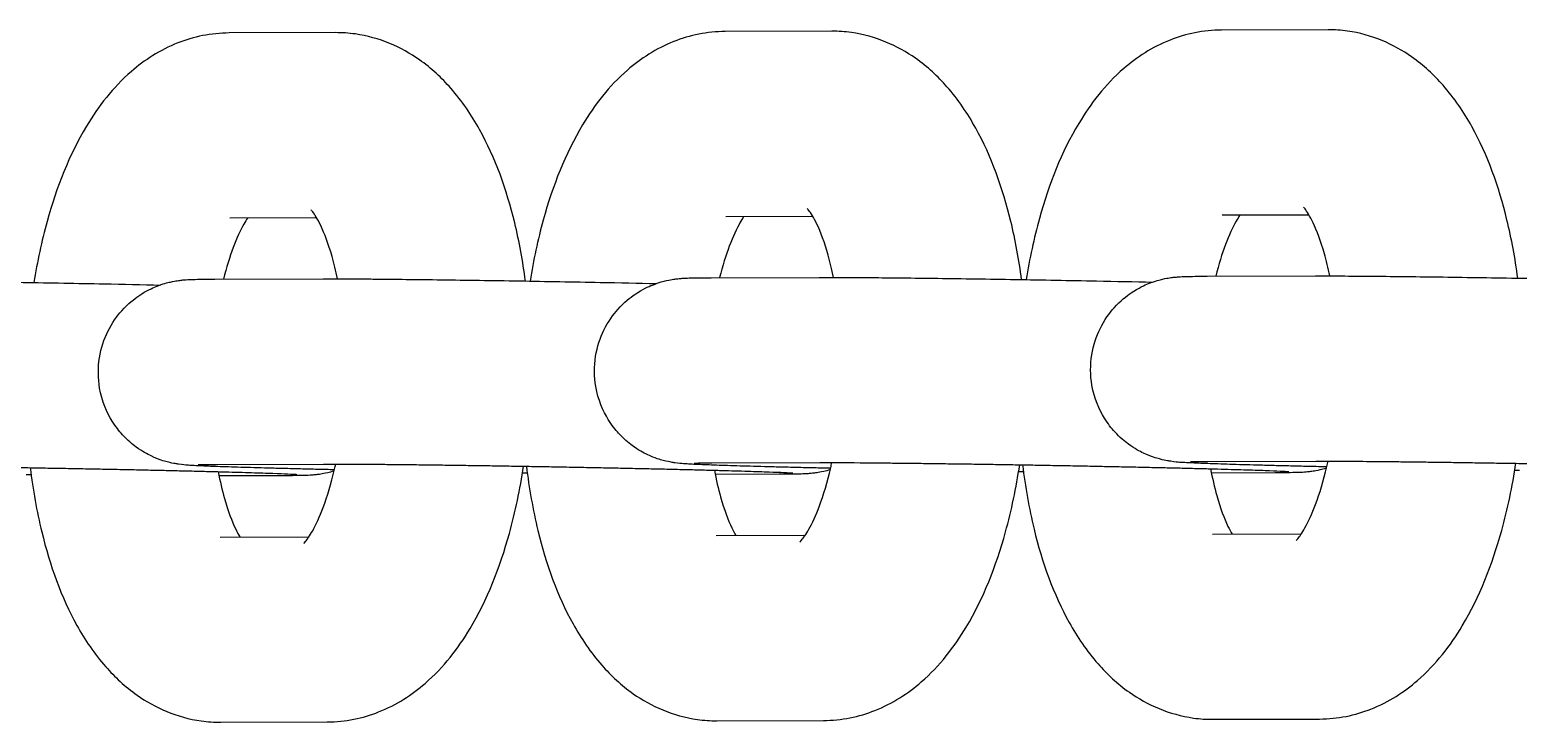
# Model space of a CAD drawing. Header units: millimetres. Extents: x 9332 to 13832, y 185 to 4585.
# Drawn here: x 11234.13 to 11282.34, y 2375.16 to 2397.6 of the extents above; entities that cross this region are included whole.
import ezdxf

# ---------------------------------------------------------------- set-up
doc = ezdxf.new("R2010")
doc.units = ezdxf.units.MM
doc.layers.add('AM_4', color=3, linetype='Continuous', lineweight=25)

msp = doc.modelspace()

# ---------------------------------------------------------------- linework, layer by layer
at = {"layer": 'AM_4'}
for p, q in [((11244.039, 2397.504), (11240.586, 2397.494)), ((11260.108, 2397.551), (11256.655, 2397.541)), ((11276.178, 2397.598), (11272.724, 2397.588)), ((11275.561, 2391.596), (11272.742, 2391.588)), ((11243.422, 2391.502), (11240.603, 2391.494)), ((11259.492, 2391.549), (11256.672, 2391.541)), ((11240.127, 2389.519), (11243.627, 2389.529)), ((11256.196, 2389.566), (11259.696, 2389.576)), ((11272.266, 2389.613), (11275.765, 2389.623)), ((11240.144, 2383.519), (11243.644, 2383.529)), ((11256.213, 2383.566), (11259.713, 2383.576)), ((11272.282, 2383.613), (11275.782, 2383.623)), ((11242.33, 2383.15), (11240.258, 2383.145)), ((11258.399, 2383.197), (11256.327, 2383.191)), ((11274.468, 2383.244), (11272.396, 2383.238)), ((11240.293, 2381.164), (11243.172, 2381.173)), ((11256.363, 2381.211), (11259.241, 2381.219)), ((11272.432, 2381.258), (11275.31, 2381.266)), ((11256.38, 2375.211), (11259.833, 2375.221)), ((11272.449, 2375.258), (11275.903, 2375.268)), ((11240.311, 2375.164), (11243.764, 2375.174))]:
    msp.add_line(p, q, dxfattribs=at)
for points, knots in [([(11240.586, 2397.494), (11240.005, 2397.492), (11239.431, 2397.372), (11238.339, 2396.941), (11237.84, 2396.613), (11236.812, 2395.722), (11236.351, 2395.118), (11235.405, 2393.539), (11234.998, 2392.504), (11234.513, 2390.751), (11234.371, 2390.088), (11234.261, 2389.409)], [3.141593, 3.141593, 3.141593, 3.141593, 3.306943, 3.306943, 3.497083, 3.497083, 3.769899, 3.769899, 4.1626, 4.1626, 4.386601, 4.386601, 4.386601, 4.386601]), ([(11250.181, 2389.458), (11250.097, 2390.103), (11249.981, 2390.733), (11249.569, 2392.429), (11249.208, 2393.443), (11248.434, 2394.838), (11248.131, 2395.287), (11247.471, 2396.038), (11247.137, 2396.351), (11246.17, 2397.032), (11245.454, 2397.352), (11244.461, 2397.49), (11244.25, 2397.505), (11244.039, 2397.504)], [1.910215, 1.910215, 1.910215, 1.910215, 2.123198, 2.123198, 2.504819, 2.504819, 2.699977, 2.699977, 2.854714, 2.854714, 3.081733, 3.081733, 3.141593, 3.141593, 3.141593, 3.141593]), ([(11256.655, 2397.541), (11256.074, 2397.539), (11255.5, 2397.419), (11254.408, 2396.988), (11253.91, 2396.66), (11252.881, 2395.768), (11252.42, 2395.165), (11251.474, 2393.586), (11251.067, 2392.55), (11250.582, 2390.797), (11250.44, 2390.135), (11250.331, 2389.456)], [3.141593, 3.141593, 3.141593, 3.141593, 3.306943, 3.306943, 3.497083, 3.497083, 3.769899, 3.769899, 4.1626, 4.1626, 4.386601, 4.386601, 4.386601, 4.386601]), ([(11266.25, 2389.505), (11266.166, 2390.15), (11266.05, 2390.78), (11265.638, 2392.475), (11265.277, 2393.49), (11264.503, 2394.884), (11264.201, 2395.334), (11263.54, 2396.085), (11263.206, 2396.398), (11262.239, 2397.078), (11261.523, 2397.399), (11260.53, 2397.537), (11260.319, 2397.551), (11260.108, 2397.551)], [1.910215, 1.910215, 1.910215, 1.910215, 2.123198, 2.123198, 2.504819, 2.504819, 2.699977, 2.699977, 2.854714, 2.854714, 3.081733, 3.081733, 3.141593, 3.141593, 3.141593, 3.141593]), ([(11272.724, 2397.588), (11272.143, 2397.586), (11271.569, 2397.466), (11270.477, 2397.035), (11269.979, 2396.706), (11268.951, 2395.815), (11268.489, 2395.211), (11267.543, 2393.632), (11267.136, 2392.597), (11266.651, 2390.844), (11266.509, 2390.182), (11266.4, 2389.502)], [3.141593, 3.141593, 3.141593, 3.141593, 3.306943, 3.306943, 3.497083, 3.497083, 3.769899, 3.769899, 4.1626, 4.1626, 4.386601, 4.386601, 4.386601, 4.386601]), ([(11282.32, 2389.552), (11282.235, 2390.197), (11282.119, 2390.827), (11281.707, 2392.522), (11281.346, 2393.536), (11280.572, 2394.931), (11280.27, 2395.38), (11279.61, 2396.131), (11279.275, 2396.445), (11278.309, 2397.125), (11277.592, 2397.446), (11276.599, 2397.584), (11276.388, 2397.598), (11276.178, 2397.598)], [1.910215, 1.910215, 1.910215, 1.910215, 2.123198, 2.123198, 2.504819, 2.504819, 2.699977, 2.699977, 2.854714, 2.854714, 3.081733, 3.081733, 3.141593, 3.141593, 3.141593, 3.141593]), ([(11244.091, 2389.529), (11244.039, 2389.786), (11243.98, 2390.028), (11243.803, 2390.656), (11243.674, 2390.998), (11243.449, 2391.47), (11243.352, 2391.622), (11243.263, 2391.74), (11243.244, 2391.759), (11243.244, 2391.759)], [2.0518507, 2.0518507, 2.0518507, 2.0518507, 2.1867068, 2.1867068, 2.4319972, 2.4319972, 2.6429764, 2.6429764, 2.7558455, 2.7558455, 2.7558455, 2.7558455]), ([(11260.16, 2389.576), (11260.108, 2389.833), (11260.049, 2390.075), (11259.872, 2390.703), (11259.743, 2391.045), (11259.519, 2391.517), (11259.421, 2391.669), (11259.332, 2391.786), (11259.313, 2391.806), (11259.313, 2391.806)], [2.0518507, 2.0518507, 2.0518507, 2.0518507, 2.1867068, 2.1867068, 2.4319972, 2.4319972, 2.6429764, 2.6429764, 2.7558455, 2.7558455, 2.7558455, 2.7558455]), ([(11273.317, 2391.589), (11273.28, 2391.534), (11273.24, 2391.468), (11273.09, 2391.2), (11272.969, 2390.943), (11272.742, 2390.338), (11272.634, 2389.992), (11272.54, 2389.614)], [3.7221344, 3.7221344, 3.7221344, 3.7221344, 3.8031098, 3.8031098, 4.0098094, 4.0098094, 4.2106777, 4.2106777, 4.2106777, 4.2106777]), ([(11276.229, 2389.623), (11276.177, 2389.88), (11276.119, 2390.121), (11275.942, 2390.75), (11275.812, 2391.092), (11275.588, 2391.564), (11275.49, 2391.716), (11275.401, 2391.833), (11275.382, 2391.852), (11275.382, 2391.852)], [2.0518507, 2.0518507, 2.0518507, 2.0518507, 2.1867068, 2.1867068, 2.4319972, 2.4319972, 2.6429764, 2.6429764, 2.7558455, 2.7558455, 2.7558455, 2.7558455]), ([(11241.179, 2391.496), (11241.142, 2391.441), (11241.102, 2391.375), (11240.951, 2391.106), (11240.831, 2390.85), (11240.604, 2390.244), (11240.496, 2389.899), (11240.401, 2389.52)], [3.7221344, 3.7221344, 3.7221344, 3.7221344, 3.8031098, 3.8031098, 4.0098094, 4.0098094, 4.2106777, 4.2106777, 4.2106777, 4.2106777]), ([(11257.248, 2391.543), (11257.211, 2391.487), (11257.171, 2391.421), (11257.021, 2391.153), (11256.9, 2390.896), (11256.673, 2390.291), (11256.565, 2389.946), (11256.471, 2389.567)], [3.7221344, 3.7221344, 3.7221344, 3.7221344, 3.8031098, 3.8031098, 4.0098094, 4.0098094, 4.2106777, 4.2106777, 4.2106777, 4.2106777]), ([(11227.558, 2389.483), (11227.663, 2389.483), (11227.777, 2389.483), (11228.023, 2389.483), (11228.155, 2389.482), (11228.437, 2389.481), (11228.586, 2389.48), (11228.898, 2389.479), (11229.06, 2389.477), (11229.865, 2389.471), (11230.6, 2389.463), (11232.19, 2389.442), (11233.042, 2389.429), (11234.784, 2389.4), (11235.672, 2389.384), (11237.158, 2389.355), (11237.769, 2389.342), (11238.35, 2389.329)], [6.283185, 6.283185, 6.283185, 6.283185, 6.36959, 6.36959, 6.457335, 6.457335, 6.545175, 6.545175, 6.631809, 6.631809, 6.956634, 6.956634, 7.278533, 7.278533, 7.599738, 7.599738, 7.83238, 7.83238, 7.83238, 7.83238]), ([(11243.996, 2383.343), (11243.813, 2383.347), (11243.634, 2383.351), (11243.266, 2383.36), (11243.079, 2383.364), (11242.713, 2383.373), (11242.533, 2383.378), (11242.185, 2383.387), (11242.016, 2383.391), (11241.693, 2383.4), (11241.539, 2383.404), (11241.24, 2383.413), (11241.096, 2383.417), (11240.821, 2383.425), (11240.689, 2383.43), (11240.441, 2383.438), (11240.324, 2383.442), (11240.107, 2383.45), (11240.006, 2383.453), (11239.708, 2383.465), (11239.541, 2383.473), (11239.268, 2383.489), (11239.226, 2383.483), (11238.916, 2383.527), (11238.881, 2383.533), (11238.777, 2383.551), (11238.704, 2383.564), (11238.47, 2383.627), (11238.338, 2383.656), (11237.937, 2383.848), (11237.783, 2383.925), (11237.446, 2384.173), (11237.297, 2384.295), (11237.023, 2384.597), (11236.907, 2384.741), (11236.627, 2385.195), (11236.465, 2385.561), (11236.337, 2386.306), (11236.334, 2386.651), (11236.436, 2387.288), (11236.536, 2387.578), (11236.795, 2388.107), (11236.957, 2388.325), (11237.319, 2388.732), (11237.506, 2388.875), (11237.918, 2389.156), (11238.091, 2389.228), (11238.462, 2389.378), (11238.584, 2389.403), (11238.785, 2389.45), (11238.851, 2389.46), (11238.967, 2389.478), (11239.011, 2389.483), (11239.108, 2389.494), (11239.149, 2389.497), (11239.281, 2389.506), (11239.343, 2389.508), (11239.605, 2389.517), (11239.827, 2389.519), (11240.127, 2389.519)], [4.705753, 4.705753, 4.705753, 4.705753, 4.779405, 4.779405, 4.859462, 4.859462, 4.940532, 4.940532, 5.021573, 5.021573, 5.101555, 5.101555, 5.182633, 5.182633, 5.264671, 5.264671, 5.346611, 5.346611, 5.427455, 5.427455, 5.605423, 5.605423, 5.762502, 5.762502, 5.779226, 5.779226, 5.801284, 5.801284, 5.818902, 5.818902, 5.826595, 5.826595, 5.831198, 5.831198, 5.834156, 5.834156, 5.838588, 5.838588, 5.841842, 5.841842, 5.845045, 5.845045, 5.848872, 5.848872, 5.854309, 5.854309, 5.863509, 5.863509, 5.879757, 5.879757, 5.897373, 5.897373, 5.917703, 5.917703, 5.9505, 5.9505, 6.036777, 6.036777, 6.283185, 6.283185, 6.283185, 6.283185]), ([(11243.627, 2389.529), (11243.732, 2389.53), (11243.846, 2389.53), (11244.092, 2389.529), (11244.224, 2389.529), (11244.506, 2389.528), (11244.655, 2389.527), (11244.967, 2389.525), (11245.129, 2389.524), (11245.934, 2389.517), (11246.669, 2389.509), (11248.259, 2389.489), (11249.112, 2389.476), (11250.853, 2389.447), (11251.741, 2389.431), (11253.228, 2389.402), (11253.838, 2389.389), (11254.419, 2389.376)], [6.283185, 6.283185, 6.283185, 6.283185, 6.36959, 6.36959, 6.457335, 6.457335, 6.545175, 6.545175, 6.631809, 6.631809, 6.956634, 6.956634, 7.278533, 7.278533, 7.599738, 7.599738, 7.83238, 7.83238, 7.83238, 7.83238]), ([(11260.065, 2383.39), (11259.882, 2383.394), (11259.703, 2383.398), (11259.336, 2383.407), (11259.149, 2383.411), (11258.782, 2383.42), (11258.602, 2383.424), (11258.254, 2383.433), (11258.086, 2383.438), (11257.763, 2383.447), (11257.608, 2383.451), (11257.309, 2383.459), (11257.165, 2383.464), (11256.89, 2383.472), (11256.758, 2383.476), (11256.51, 2383.484), (11256.393, 2383.489), (11256.176, 2383.496), (11256.075, 2383.5), (11255.777, 2383.512), (11255.61, 2383.52), (11255.337, 2383.536), (11255.296, 2383.529), (11254.985, 2383.574), (11254.95, 2383.579), (11254.846, 2383.598), (11254.773, 2383.611), (11254.539, 2383.674), (11254.407, 2383.703), (11254.006, 2383.894), (11253.852, 2383.972), (11253.515, 2384.22), (11253.366, 2384.342), (11253.092, 2384.643), (11252.977, 2384.788), (11252.696, 2385.242), (11252.534, 2385.607), (11252.406, 2386.353), (11252.403, 2386.697), (11252.505, 2387.335), (11252.605, 2387.625), (11252.864, 2388.153), (11253.026, 2388.372), (11253.388, 2388.779), (11253.575, 2388.921), (11253.987, 2389.203), (11254.16, 2389.275), (11254.531, 2389.424), (11254.653, 2389.45), (11254.854, 2389.496), (11254.92, 2389.507), (11255.036, 2389.525), (11255.08, 2389.53), (11255.177, 2389.541), (11255.218, 2389.544), (11255.35, 2389.553), (11255.412, 2389.555), (11255.674, 2389.563), (11255.896, 2389.565), (11256.196, 2389.566)], [4.705753, 4.705753, 4.705753, 4.705753, 4.779405, 4.779405, 4.859462, 4.859462, 4.940532, 4.940532, 5.021573, 5.021573, 5.101555, 5.101555, 5.182633, 5.182633, 5.264671, 5.264671, 5.346611, 5.346611, 5.427455, 5.427455, 5.605423, 5.605423, 5.762502, 5.762502, 5.779226, 5.779226, 5.801284, 5.801284, 5.818902, 5.818902, 5.826595, 5.826595, 5.831198, 5.831198, 5.834156, 5.834156, 5.838588, 5.838588, 5.841842, 5.841842, 5.845045, 5.845045, 5.848872, 5.848872, 5.854309, 5.854309, 5.863509, 5.863509, 5.879757, 5.879757, 5.897373, 5.897373, 5.917703, 5.917703, 5.9505, 5.9505, 6.036777, 6.036777, 6.283185, 6.283185, 6.283185, 6.283185]), ([(11259.696, 2389.576), (11259.801, 2389.576), (11259.915, 2389.576), (11260.161, 2389.576), (11260.294, 2389.576), (11260.575, 2389.575), (11260.724, 2389.574), (11261.036, 2389.572), (11261.199, 2389.571), (11262.003, 2389.564), (11262.738, 2389.556), (11264.328, 2389.535), (11265.181, 2389.523), (11266.922, 2389.494), (11267.81, 2389.478), (11269.297, 2389.448), (11269.907, 2389.436), (11270.488, 2389.423)], [6.283185, 6.283185, 6.283185, 6.283185, 6.36959, 6.36959, 6.457335, 6.457335, 6.545175, 6.545175, 6.631809, 6.631809, 6.956634, 6.956634, 7.278533, 7.278533, 7.599738, 7.599738, 7.83238, 7.83238, 7.83238, 7.83238]), ([(11276.134, 2383.436), (11275.951, 2383.441), (11275.772, 2383.445), (11275.405, 2383.453), (11275.218, 2383.458), (11274.851, 2383.467), (11274.671, 2383.471), (11274.323, 2383.48), (11274.155, 2383.485), (11273.832, 2383.493), (11273.677, 2383.498), (11273.378, 2383.506), (11273.235, 2383.51), (11272.959, 2383.519), (11272.827, 2383.523), (11272.579, 2383.531), (11272.462, 2383.535), (11272.245, 2383.543), (11272.145, 2383.547), (11271.846, 2383.559), (11271.679, 2383.567), (11271.406, 2383.583), (11271.365, 2383.576), (11271.054, 2383.621), (11271.019, 2383.626), (11270.915, 2383.645), (11270.843, 2383.657), (11270.608, 2383.721), (11270.476, 2383.75), (11270.075, 2383.941), (11269.922, 2384.019), (11269.584, 2384.267), (11269.435, 2384.388), (11269.161, 2384.69), (11269.046, 2384.835), (11268.765, 2385.289), (11268.603, 2385.654), (11268.475, 2386.399), (11268.472, 2386.744), (11268.574, 2387.381), (11268.674, 2387.672), (11268.933, 2388.2), (11269.095, 2388.419), (11269.457, 2388.826), (11269.644, 2388.968), (11270.056, 2389.249), (11270.229, 2389.321), (11270.6, 2389.471), (11270.722, 2389.497), (11270.923, 2389.543), (11270.989, 2389.554), (11271.106, 2389.572), (11271.15, 2389.577), (11271.246, 2389.587), (11271.288, 2389.59), (11271.419, 2389.6), (11271.481, 2389.602), (11271.743, 2389.61), (11271.965, 2389.612), (11272.266, 2389.613)], [4.705753, 4.705753, 4.705753, 4.705753, 4.779405, 4.779405, 4.859462, 4.859462, 4.940532, 4.940532, 5.021573, 5.021573, 5.101555, 5.101555, 5.182633, 5.182633, 5.264671, 5.264671, 5.346611, 5.346611, 5.427455, 5.427455, 5.605423, 5.605423, 5.762502, 5.762502, 5.779226, 5.779226, 5.801284, 5.801284, 5.818902, 5.818902, 5.826595, 5.826595, 5.831198, 5.831198, 5.834156, 5.834156, 5.838588, 5.838588, 5.841842, 5.841842, 5.845045, 5.845045, 5.848872, 5.848872, 5.854309, 5.854309, 5.863509, 5.863509, 5.879757, 5.879757, 5.897373, 5.897373, 5.917703, 5.917703, 5.9505, 5.9505, 6.036777, 6.036777, 6.283185, 6.283185, 6.283185, 6.283185]), ([(11275.765, 2389.623), (11275.87, 2389.623), (11275.984, 2389.623), (11276.23, 2389.623), (11276.363, 2389.622), (11276.644, 2389.621), (11276.794, 2389.621), (11277.105, 2389.619), (11277.268, 2389.617), (11278.072, 2389.611), (11278.807, 2389.603), (11280.397, 2389.582), (11281.25, 2389.569), (11282.991, 2389.54), (11283.879, 2389.524), (11285.366, 2389.495), (11285.976, 2389.482), (11286.557, 2389.469)], [6.283185, 6.283185, 6.283185, 6.283185, 6.36959, 6.36959, 6.457335, 6.457335, 6.545175, 6.545175, 6.631809, 6.631809, 6.956634, 6.956634, 7.278533, 7.278533, 7.599738, 7.599738, 7.83238, 7.83238, 7.83238, 7.83238]), ([(11227.575, 2383.483), (11227.903, 2383.484), (11228.348, 2383.482), (11229.023, 2383.477), (11229.171, 2383.476), (11229.479, 2383.474), (11229.641, 2383.472), (11229.974, 2383.469), (11230.146, 2383.467), (11230.497, 2383.463), (11230.677, 2383.461), (11231.046, 2383.456), (11231.236, 2383.454), (11231.625, 2383.449), (11231.825, 2383.446), (11232.23, 2383.44), (11232.436, 2383.437), (11232.85, 2383.431), (11233.058, 2383.428), (11233.478, 2383.421), (11233.69, 2383.418), (11234.119, 2383.411), (11234.336, 2383.407), (11234.771, 2383.399), (11234.989, 2383.395), (11235.421, 2383.388), (11235.635, 2383.384), (11236.061, 2383.375), (11236.273, 2383.371), (11236.697, 2383.363), (11236.909, 2383.359), (11237.327, 2383.35), (11237.534, 2383.346), (11237.938, 2383.337), (11238.136, 2383.333), (11238.525, 2383.324), (11238.715, 2383.319), (11239.089, 2383.311), (11239.273, 2383.306), (11239.632, 2383.298), (11239.806, 2383.293), (11240.141, 2383.284), (11240.303, 2383.28), (11240.612, 2383.272), (11240.76, 2383.268), (11241.045, 2383.26), (11241.182, 2383.256), (11241.442, 2383.248), (11241.565, 2383.244), (11241.795, 2383.236), (11241.902, 2383.232), (11242.383, 2383.215), (11242.664, 2383.202), (11242.762, 2383.195), (11242.77, 2383.195), (11242.77, 2383.195)], [6.283185, 6.283185, 6.283185, 6.283185, 6.57835, 6.57835, 6.656442, 6.656442, 6.735502, 6.735502, 6.814536, 6.814536, 6.892556, 6.892556, 6.971515, 6.971515, 7.051481, 7.051481, 7.131437, 7.131437, 7.210367, 7.210367, 7.289538, 7.289538, 7.369732, 7.369732, 7.449925, 7.449925, 7.529093, 7.529093, 7.608272, 7.608272, 7.688482, 7.688482, 7.768701, 7.768701, 7.8479, 7.8479, 7.926901, 7.926901, 8.006947, 8.006947, 8.087015, 8.087015, 8.166075, 8.166075, 8.244397, 8.244397, 8.323793, 8.323793, 8.403251, 8.403251, 8.481723, 8.481723, 8.784086, 8.784086, 8.828436, 8.828436, 8.828436, 8.828436]), ([(11234.144, 2383.41), (11234.23, 2382.695), (11234.354, 2381.998), (11234.781, 2380.24), (11235.142, 2379.226), (11235.916, 2377.831), (11236.219, 2377.381), (11236.879, 2376.63), (11237.213, 2376.317), (11238.18, 2375.637), (11238.896, 2375.316), (11239.89, 2375.178), (11240.1, 2375.164), (11240.311, 2375.164)], [5.029859, 5.029859, 5.029859, 5.029859, 5.26479, 5.26479, 5.646411, 5.646411, 5.841569, 5.841569, 5.996306, 5.996306, 6.223325, 6.223325, 6.283185, 6.283185, 6.283185, 6.283185]), ([(11239.58, 2383.513), (11239.58, 2383.513), (11239.589, 2383.513), (11239.651, 2383.515), (11239.763, 2383.517), (11239.982, 2383.519), (11240.059, 2383.519), (11240.144, 2383.519)], [5.9940694, 5.9940694, 5.9940694, 5.9940694, 6.0400138, 6.0400138, 6.2067642, 6.2067642, 6.2831853, 6.2831853, 6.2831853, 6.2831853]), ([(11243.001, 2380.955), (11243.001, 2380.955), (11243.023, 2380.974), (11243.112, 2381.082), (11243.197, 2381.201), (11243.399, 2381.562), (11243.519, 2381.819), (11243.767, 2382.478), (11243.893, 2382.896), (11244.012, 2383.415), (11244.025, 2383.472), (11244.037, 2383.529)], [0.364313, 0.364313, 0.364313, 0.364313, 0.4814287, 0.4814287, 0.6615172, 0.6615172, 0.8682167, 0.8682167, 1.1055917, 1.1055917, 1.134664, 1.134664, 1.134664, 1.134664]), ([(11243.644, 2383.529), (11243.972, 2383.53), (11244.417, 2383.529), (11245.092, 2383.524), (11245.24, 2383.523), (11245.549, 2383.52), (11245.71, 2383.519), (11246.043, 2383.515), (11246.215, 2383.514), (11246.566, 2383.51), (11246.746, 2383.508), (11247.115, 2383.503), (11247.305, 2383.501), (11247.694, 2383.495), (11247.894, 2383.493), (11248.3, 2383.487), (11248.505, 2383.484), (11248.919, 2383.478), (11249.127, 2383.475), (11249.548, 2383.468), (11249.76, 2383.464), (11250.189, 2383.457), (11250.406, 2383.454), (11250.84, 2383.446), (11251.058, 2383.442), (11251.49, 2383.434), (11251.704, 2383.43), (11252.13, 2383.422), (11252.342, 2383.418), (11252.766, 2383.41), (11252.978, 2383.405), (11253.396, 2383.397), (11253.603, 2383.392), (11254.007, 2383.384), (11254.205, 2383.379), (11254.594, 2383.371), (11254.784, 2383.366), (11255.158, 2383.357), (11255.343, 2383.353), (11255.701, 2383.344), (11255.875, 2383.34), (11256.211, 2383.331), (11256.372, 2383.327), (11256.681, 2383.319), (11256.829, 2383.314), (11257.114, 2383.306), (11257.251, 2383.302), (11257.511, 2383.294), (11257.635, 2383.29), (11257.864, 2383.283), (11257.971, 2383.279), (11258.452, 2383.262), (11258.733, 2383.248), (11258.831, 2383.242), (11258.839, 2383.241), (11258.839, 2383.241)], [6.283185, 6.283185, 6.283185, 6.283185, 6.57835, 6.57835, 6.656442, 6.656442, 6.735502, 6.735502, 6.814536, 6.814536, 6.892556, 6.892556, 6.971515, 6.971515, 7.051481, 7.051481, 7.131437, 7.131437, 7.210367, 7.210367, 7.289538, 7.289538, 7.369732, 7.369732, 7.449925, 7.449925, 7.529093, 7.529093, 7.608272, 7.608272, 7.688482, 7.688482, 7.768701, 7.768701, 7.8479, 7.8479, 7.926901, 7.926901, 8.006947, 8.006947, 8.087015, 8.087015, 8.166075, 8.166075, 8.244397, 8.244397, 8.323793, 8.323793, 8.403251, 8.403251, 8.481723, 8.481723, 8.784086, 8.784086, 8.828436, 8.828436, 8.828436, 8.828436]), ([(11243.764, 2375.174), (11244.346, 2375.176), (11244.919, 2375.296), (11246.011, 2375.727), (11246.51, 2376.056), (11247.538, 2376.947), (11247.999, 2377.55), (11248.945, 2379.129), (11249.352, 2380.165), (11249.855, 2381.98), (11250.007, 2382.709), (11250.12, 2383.458)], [0, 0, 0, 0, 0.16535, 0.16535, 0.355491, 0.355491, 0.628306, 0.628306, 1.021007, 1.021007, 1.26683, 1.26683, 1.26683, 1.26683]), ([(11250.213, 2383.457), (11250.299, 2382.742), (11250.423, 2382.044), (11250.85, 2380.286), (11251.211, 2379.272), (11251.985, 2377.878), (11252.288, 2377.428), (11252.948, 2376.677), (11253.282, 2376.364), (11254.249, 2375.684), (11254.965, 2375.363), (11255.959, 2375.225), (11256.17, 2375.21), (11256.38, 2375.211)], [5.029859, 5.029859, 5.029859, 5.029859, 5.26479, 5.26479, 5.646411, 5.646411, 5.841569, 5.841569, 5.996306, 5.996306, 6.223325, 6.223325, 6.283185, 6.283185, 6.283185, 6.283185]), ([(11255.65, 2383.56), (11255.65, 2383.56), (11255.658, 2383.56), (11255.72, 2383.562), (11255.832, 2383.564), (11256.051, 2383.566), (11256.128, 2383.566), (11256.213, 2383.566)], [5.9940694, 5.9940694, 5.9940694, 5.9940694, 6.0400138, 6.0400138, 6.2067642, 6.2067642, 6.2831853, 6.2831853, 6.2831853, 6.2831853]), ([(11259.07, 2381.001), (11259.07, 2381.001), (11259.092, 2381.021), (11259.181, 2381.129), (11259.266, 2381.248), (11259.468, 2381.609), (11259.588, 2381.865), (11259.836, 2382.525), (11259.962, 2382.943), (11260.081, 2383.461), (11260.094, 2383.518), (11260.106, 2383.576)], [0.364313, 0.364313, 0.364313, 0.364313, 0.4814287, 0.4814287, 0.6615172, 0.6615172, 0.8682167, 0.8682167, 1.1055917, 1.1055917, 1.134664, 1.134664, 1.134664, 1.134664]), ([(11259.713, 2383.576), (11260.041, 2383.577), (11260.486, 2383.576), (11261.161, 2383.571), (11261.309, 2383.57), (11261.618, 2383.567), (11261.779, 2383.565), (11262.112, 2383.562), (11262.284, 2383.56), (11262.636, 2383.556), (11262.815, 2383.554), (11263.184, 2383.55), (11263.374, 2383.547), (11263.763, 2383.542), (11263.963, 2383.539), (11264.369, 2383.534), (11264.575, 2383.531), (11264.989, 2383.524), (11265.197, 2383.521), (11265.617, 2383.515), (11265.829, 2383.511), (11266.258, 2383.504), (11266.475, 2383.5), (11266.909, 2383.493), (11267.127, 2383.489), (11267.559, 2383.481), (11267.773, 2383.477), (11268.199, 2383.469), (11268.412, 2383.465), (11268.835, 2383.456), (11269.047, 2383.452), (11269.465, 2383.443), (11269.672, 2383.439), (11270.077, 2383.43), (11270.275, 2383.426), (11270.663, 2383.417), (11270.853, 2383.413), (11271.228, 2383.404), (11271.412, 2383.4), (11271.77, 2383.391), (11271.944, 2383.386), (11272.28, 2383.378), (11272.441, 2383.374), (11272.75, 2383.365), (11272.898, 2383.361), (11273.183, 2383.353), (11273.32, 2383.349), (11273.58, 2383.341), (11273.704, 2383.337), (11273.934, 2383.329), (11274.04, 2383.326), (11274.521, 2383.309), (11274.803, 2383.295), (11274.9, 2383.288), (11274.908, 2383.288), (11274.908, 2383.288)], [6.283185, 6.283185, 6.283185, 6.283185, 6.57835, 6.57835, 6.656442, 6.656442, 6.735502, 6.735502, 6.814536, 6.814536, 6.892556, 6.892556, 6.971515, 6.971515, 7.051481, 7.051481, 7.131437, 7.131437, 7.210367, 7.210367, 7.289538, 7.289538, 7.369732, 7.369732, 7.449925, 7.449925, 7.529093, 7.529093, 7.608272, 7.608272, 7.688482, 7.688482, 7.768701, 7.768701, 7.8479, 7.8479, 7.926901, 7.926901, 8.006947, 8.006947, 8.087015, 8.087015, 8.166075, 8.166075, 8.244397, 8.244397, 8.323793, 8.323793, 8.403251, 8.403251, 8.481723, 8.481723, 8.784086, 8.784086, 8.828436, 8.828436, 8.828436, 8.828436]), ([(11259.833, 2375.221), (11260.415, 2375.223), (11260.988, 2375.343), (11262.08, 2375.774), (11262.579, 2376.102), (11263.607, 2376.994), (11264.068, 2377.597), (11265.014, 2379.176), (11265.421, 2380.211), (11265.924, 2382.026), (11266.076, 2382.756), (11266.189, 2383.505)], [0, 0, 0, 0, 0.16535, 0.16535, 0.355491, 0.355491, 0.628306, 0.628306, 1.021007, 1.021007, 1.26683, 1.26683, 1.26683, 1.26683]), ([(11266.282, 2383.504), (11266.368, 2382.789), (11266.492, 2382.091), (11266.919, 2380.333), (11267.28, 2379.319), (11268.054, 2377.924), (11268.357, 2377.475), (11269.017, 2376.724), (11269.351, 2376.41), (11270.318, 2375.73), (11271.034, 2375.41), (11272.028, 2375.271), (11272.239, 2375.257), (11272.449, 2375.258)], [5.029859, 5.029859, 5.029859, 5.029859, 5.26479, 5.26479, 5.646411, 5.646411, 5.841569, 5.841569, 5.996306, 5.996306, 6.223325, 6.223325, 6.283185, 6.283185, 6.283185, 6.283185]), ([(11271.719, 2383.606), (11271.719, 2383.606), (11271.727, 2383.607), (11271.789, 2383.608), (11271.902, 2383.611), (11272.12, 2383.612), (11272.197, 2383.613), (11272.282, 2383.613)], [5.9940694, 5.9940694, 5.9940694, 5.9940694, 6.0400138, 6.0400138, 6.2067642, 6.2067642, 6.2831853, 6.2831853, 6.2831853, 6.2831853]), ([(11272.369, 2383.375), (11272.428, 2383.065), (11272.497, 2382.775), (11272.685, 2382.105), (11272.815, 2381.763), (11272.981, 2381.413), (11273.025, 2381.329), (11273.066, 2381.259)], [5.1686547, 5.1686547, 5.1686547, 5.1686547, 5.3282994, 5.3282994, 5.5735898, 5.5735898, 5.6669304, 5.6669304, 5.6669304, 5.6669304]), ([(11276.124, 2383.394), (11276.036, 2383.367), (11275.97, 2383.35), (11275.81, 2383.314), (11275.744, 2383.303), (11275.628, 2383.285), (11275.584, 2383.28), (11275.487, 2383.269), (11275.446, 2383.266), (11275.314, 2383.257), (11275.252, 2383.255), (11274.99, 2383.247), (11274.768, 2383.245), (11274.468, 2383.244)], [9.0120726, 9.0120726, 9.0120726, 9.0120726, 9.0213493, 9.0213493, 9.0389658, 9.0389658, 9.0592959, 9.0592959, 9.0920926, 9.0920926, 9.1783692, 9.1783692, 9.424778, 9.424778, 9.424778, 9.424778]), ([(11275.139, 2381.048), (11275.139, 2381.048), (11275.161, 2381.068), (11275.25, 2381.176), (11275.335, 2381.294), (11275.537, 2381.655), (11275.657, 2381.912), (11275.905, 2382.572), (11276.031, 2382.99), (11276.15, 2383.508), (11276.163, 2383.565), (11276.175, 2383.623)], [0.364313, 0.364313, 0.364313, 0.364313, 0.4814287, 0.4814287, 0.6615172, 0.6615172, 0.8682167, 0.8682167, 1.1055917, 1.1055917, 1.134664, 1.134664, 1.134664, 1.134664]), ([(11275.782, 2383.623), (11276.11, 2383.624), (11276.555, 2383.622), (11277.23, 2383.617), (11277.378, 2383.616), (11277.687, 2383.614), (11277.848, 2383.612), (11278.181, 2383.609), (11278.353, 2383.607), (11278.705, 2383.603), (11278.884, 2383.601), (11279.253, 2383.596), (11279.443, 2383.594), (11279.832, 2383.589), (11280.032, 2383.586), (11280.438, 2383.58), (11280.644, 2383.577), (11281.058, 2383.571), (11281.266, 2383.568), (11281.686, 2383.561), (11281.898, 2383.558), (11282.327, 2383.551), (11282.544, 2383.547), (11282.978, 2383.539), (11283.196, 2383.535), (11283.628, 2383.528), (11283.842, 2383.524), (11284.268, 2383.515), (11284.481, 2383.511), (11284.904, 2383.503), (11285.116, 2383.499), (11285.534, 2383.49), (11285.741, 2383.486), (11286.146, 2383.477), (11286.344, 2383.473), (11286.732, 2383.464), (11286.922, 2383.46), (11287.297, 2383.451), (11287.481, 2383.446), (11287.839, 2383.438), (11288.013, 2383.433), (11288.349, 2383.425), (11288.51, 2383.42), (11288.819, 2383.412), (11288.967, 2383.408), (11289.252, 2383.4), (11289.389, 2383.396), (11289.65, 2383.388), (11289.773, 2383.384), (11290.003, 2383.376), (11290.11, 2383.372), (11290.59, 2383.355), (11290.872, 2383.342), (11290.97, 2383.335), (11290.977, 2383.335), (11290.977, 2383.335)], [6.283185, 6.283185, 6.283185, 6.283185, 6.57835, 6.57835, 6.656442, 6.656442, 6.735502, 6.735502, 6.814536, 6.814536, 6.892556, 6.892556, 6.971515, 6.971515, 7.051481, 7.051481, 7.131437, 7.131437, 7.210367, 7.210367, 7.289538, 7.289538, 7.369732, 7.369732, 7.449925, 7.449925, 7.529093, 7.529093, 7.608272, 7.608272, 7.688482, 7.688482, 7.768701, 7.768701, 7.8479, 7.8479, 7.926901, 7.926901, 8.006947, 8.006947, 8.087015, 8.087015, 8.166075, 8.166075, 8.244397, 8.244397, 8.323793, 8.323793, 8.403251, 8.403251, 8.481723, 8.481723, 8.784086, 8.784086, 8.828436, 8.828436, 8.828436, 8.828436]), ([(11275.903, 2375.268), (11276.484, 2375.269), (11277.058, 2375.39), (11278.15, 2375.821), (11278.648, 2376.149), (11279.676, 2377.04), (11280.137, 2377.644), (11281.083, 2379.223), (11281.49, 2380.258), (11281.993, 2382.073), (11282.145, 2382.803), (11282.258, 2383.552)], [0, 0, 0, 0, 0.16535, 0.16535, 0.355491, 0.355491, 0.628306, 0.628306, 1.021007, 1.021007, 1.26683, 1.26683, 1.26683, 1.26683]), ([(11240.231, 2383.282), (11240.29, 2382.972), (11240.358, 2382.681), (11240.547, 2382.012), (11240.676, 2381.67), (11240.843, 2381.32), (11240.887, 2381.236), (11240.928, 2381.166)], [5.1686547, 5.1686547, 5.1686547, 5.1686547, 5.3282994, 5.3282994, 5.5735898, 5.5735898, 5.6669304, 5.6669304, 5.6669304, 5.6669304]), ([(11243.986, 2383.3), (11243.898, 2383.273), (11243.832, 2383.257), (11243.672, 2383.22), (11243.606, 2383.21), (11243.489, 2383.192), (11243.446, 2383.186), (11243.349, 2383.176), (11243.308, 2383.173), (11243.176, 2383.163), (11243.114, 2383.161), (11242.852, 2383.153), (11242.63, 2383.151), (11242.33, 2383.15)], [9.0120726, 9.0120726, 9.0120726, 9.0120726, 9.0213493, 9.0213493, 9.0389658, 9.0389658, 9.0592959, 9.0592959, 9.0920926, 9.0920926, 9.1783692, 9.1783692, 9.424778, 9.424778, 9.424778, 9.424778]), ([(11256.3, 2383.329), (11256.359, 2383.019), (11256.427, 2382.728), (11256.616, 2382.059), (11256.745, 2381.717), (11256.912, 2381.366), (11256.956, 2381.283), (11256.997, 2381.213)], [5.1686547, 5.1686547, 5.1686547, 5.1686547, 5.3282994, 5.3282994, 5.5735898, 5.5735898, 5.6669304, 5.6669304, 5.6669304, 5.6669304]), ([(11260.055, 2383.347), (11259.967, 2383.32), (11259.901, 2383.304), (11259.741, 2383.267), (11259.675, 2383.256), (11259.559, 2383.238), (11259.515, 2383.233), (11259.418, 2383.223), (11259.377, 2383.219), (11259.245, 2383.21), (11259.183, 2383.208), (11258.921, 2383.2), (11258.699, 2383.198), (11258.399, 2383.197)], [9.0120726, 9.0120726, 9.0120726, 9.0120726, 9.0213493, 9.0213493, 9.0389658, 9.0389658, 9.0592959, 9.0592959, 9.0920926, 9.0920926, 9.1783692, 9.1783692, 9.424778, 9.424778, 9.424778, 9.424778])]:
    msp.add_open_spline(points, degree=3, knots=knots, dxfattribs=at)
for points in [[(11234.173, 2383.182), (11234.12, 2383.183), (11234.068, 2383.184), (11234.015, 2383.184)], [(11250.242, 2383.229), (11250.189, 2383.23), (11250.137, 2383.23), (11250.084, 2383.231)], [(11266.311, 2383.275), (11266.258, 2383.276), (11266.206, 2383.277), (11266.153, 2383.278)], [(11282.38, 2383.322), (11282.328, 2383.323), (11282.275, 2383.324), (11282.222, 2383.324)]]:
    msp.add_open_spline(points, degree=3, dxfattribs=at)

doc.saveas('drawing.dxf')
